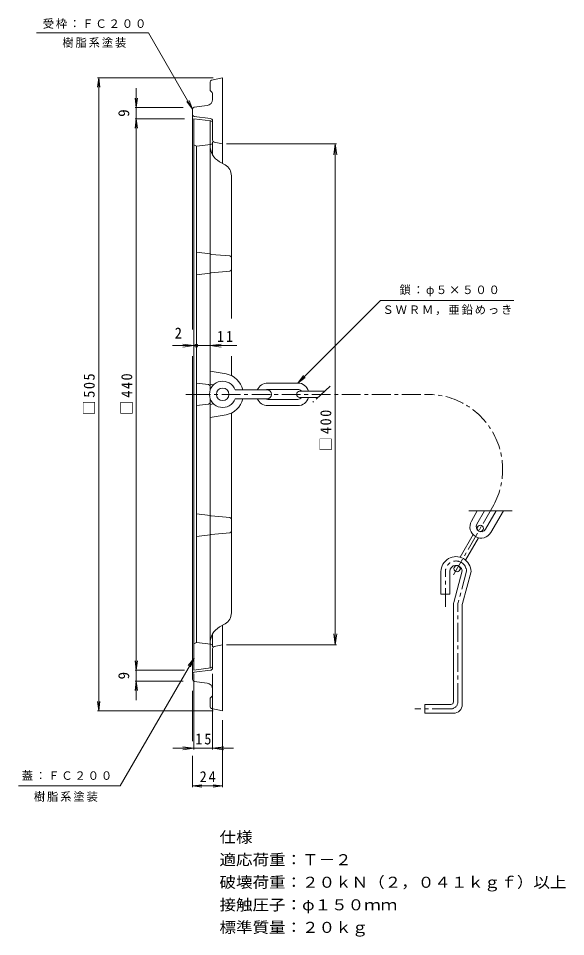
# Model space of a CAD drawing. Units: millimetres, scale not verified. Extents: x -535 to 527, y -404 to 403.
# Drawn here: x 90 to 527, y -330 to 403 of the extents above; entities that cross this region are included whole.
import ezdxf
from ezdxf.enums import TextEntityAlignment as Align

# ---------------------------------------------------------------- set-up
doc = ezdxf.new("R2010")
doc.units = ezdxf.units.MM
doc.header["$LTSCALE"] = 3
doc.header["$PDMODE"] = 32
doc.header["$PDSIZE"] = 2.4
doc.linetypes.add('CHAIN1', pattern=[8, 5, -1, 1, -1])
for name, color, linetype, lineweight in [('0-0', 3, 'Continuous', 18), ('0-1', 2, 'Continuous', 18), ('0-2', 6, 'Continuous', 9), ('0-4', 7, 'Continuous', 18), ('0-E', 7, 'Continuous', 18)]:
    doc.layers.add(name, color=color, linetype=linetype, lineweight=lineweight)
doc.styles.add('ＭＳ ゴシック', font='')
doc.styles.get('ＭＳ ゴシック').set_extended_font_data('MS Gothic')

msp = doc.modelspace()

# ---------------------------------------------------------------- linework, layer by layer
at = {"layer": '0-0'}
for p, q in [((230.337, 322.689), (244.02, 321.009)), ((230.337, 322.689), (230.337, -117.311)), ((243.337, 321.093), (243.337, 105.891)), ((230.337, 301.739), (232.337, 300.739)), ((232.337, 300.739), (244.02, 302.174)), ((232.337, 300.739), (232.337, -95.361)), ((245.337, 304.189), (245.337, 293.866)), ((250.837, 288.359), (255.337, 285.761)), ((260.337, 277.101), (260.337, 163.123)), ((232.337, 216.089), (243.337, 214.739)), ((244.139, 214.418), (258.969, 213.11)), ((232.337, 198.089), (243.337, 199.44)), ((244.139, 199.76), (258.969, 201.068)), ((260.337, 133.12), (260.337, 117.631)), ((243.337, 121.189), (256.181, 118.942)), ((232.337, 111.689), (242.02, 110.5)), ((243.337, 110.689), (246.041, 110.24)), ((243.337, 99.487), (243.337, -115.715)), ((232.337, 93.689), (242.02, 94.878)), ((243.337, 94.689), (246.041, 95.138)), ((243.337, 84.189), (256.181, 86.436)), ((260.337, 87.748), (260.337, -71.722)), ((232.337, 7.289), (243.337, 5.939)), ((244.139, 5.618), (258.969, 4.31)), ((232.337, -10.711), (243.337, -9.36)), ((244.139, -9.04), (258.969, -7.732)), ((250.837, -82.981), (255.337, -80.383)), ((245.337, -98.811), (245.337, -88.488)), ((230.337, -96.361), (232.337, -95.361)), ((232.337, -95.361), (244.02, -96.795)), ((230.337, -117.311), (244.02, -115.631))]:
    msp.add_line(p, q, dxfattribs=at)
for centre, radius, start, end in [((243.837, 319.52), 1.5, 0, 82.99966), ((258.337, 301.349), 15, 180, 239.99998), ((243.837, 303.662), 1.5, 277.00034, 0), ((250.337, 277.101), 10, 0, 60.00015), ((244.271, 215.913), 1.5, 231.51138, 264.95685), ((258.837, 211.616), 1.5, 0, 84.95685), ((244.271, 198.266), 1.5, 95.04315, 128.48862), ((258.837, 202.563), 1.5, 275.04315, 0), ((253.337, 102.689), 16.5, 12.24657, 80.07664), ((241.837, 109.011), 1.5, 0, 82.99966), ((241.837, 96.367), 1.5, 277.00034, 0), ((253.337, 102.689), 16.5, 279.92336, 347.75369), ((244.271, 7.113), 1.5, 231.51138, 264.95685), ((258.837, 2.816), 1.5, 0, 84.95685), ((258.837, -6.237), 1.5, 275.04315, 0), ((244.271, -10.534), 1.5, 95.04315, 128.48862), ((250.337, -71.722), 10, 299.99985, 0), ((258.337, -95.971), 15, 120.00002, 180), ((243.837, -98.284), 1.5, 0, 82.99966), ((243.837, -114.142), 1.5, 277.00034, 0)]:
    msp.add_arc(centre, radius, start, end, dxfattribs=at)
at = {"layer": '0-1'}
for p, q in [((243.337, 345.811), (243.337, 351.96)), ((244.543, 353.43), (253.337, 355.189)), ((253.337, 355.189), (253.337, 286.916)), ((244.898, 343.629), (243.777, 344.75)), ((245.337, 338.103), (245.337, 342.568)), ((229.337, 154.329), (229.337, 330.365)), ((240.957, 333.142), (230.651, 331.853)), ((243.585, 322.908), (230.651, 324.525)), ((245.337, 320.924), (245.337, 305.434)), ((246.561, 303.96), (253.337, 302.689)), ((229.337, 133.12), (229.337, -124.987)), ((253.337, -149.811), (253.337, -81.537)), ((245.337, -115.545), (245.337, -100.056)), ((246.561, -98.582), (253.337, -97.311)), ((243.585, -117.53), (230.651, -119.147)), ((240.957, -127.763), (230.651, -126.475)), ((244.898, -138.25), (243.777, -139.372)), ((245.337, -132.725), (245.337, -137.19)), ((243.337, -140.432), (243.337, -146.581)), ((244.543, -148.052), (253.337, -149.811))]:
    msp.add_line(p, q, dxfattribs=at)
at = {"layer": '0-1', "linetype": 'CHAIN1'}
msp.add_line((224, 102.689), (229.337, 102.689), dxfattribs=at)
at = {"layer": '0-1'}
for centre, radius, start, end in [((244.837, 351.96), 1.5, 101.30968, 180), ((244.837, 345.811), 1.5, 180, 225.00023), ((240.337, 338.103), 5, 277.12512, 0), ((243.837, 342.568), 1.5, 0, 45.00023), ((230.837, 330.365), 1.5, 97.12497, 180), ((230.837, 326.013), 1.5, 180.00067, 262.87503), ((243.337, 320.924), 2, 0, 82.87468), ((246.837, 305.434), 1.5, 180, 259.38058), ((246.837, -100.056), 1.5, 100.61942, 180), ((243.337, -115.545), 2, 277.12532, 0), ((230.837, -120.635), 1.5, 97.12497, 179.99933), ((230.837, -124.987), 1.5, 180, 262.87503), ((240.337, -132.725), 5, 0, 82.87488), ((243.837, -137.19), 1.5, 314.99977, 0), ((244.837, -140.432), 1.5, 134.99977, 180), ((244.837, -146.581), 1.5, 180, 258.69032)]:
    msp.add_arc(centre, radius, start, end, dxfattribs=at)
at = {"layer": '0-2'}
for p, q in [((289.337, 111.689), (313.337, 111.689)), ((289.337, 106.689), (313.337, 106.689)), ((314.837, 105.189), (334.837, 105.189)), ((289.337, 98.689), (313.337, 98.689)), ((314.837, 100.189), (329.481, 100.189)), ((289.337, 93.689), (313.337, 93.689)), ((484.682, 9.603), (449.96, 9.603)), ((456.798, 9.603), (452.102, 1.469)), ((462.572, 9.603), (456.432, -1.031)), ((471.809, 9.603), (463.361, -5.031)), ((477.583, 9.603), (467.691, -7.531)), ((456.17, -4.485), (456.982, -3.08)), ((460.5, -6.985), (461.312, -5.58)), ((443.028, -27.248), (453.408, -9.268)), ((447.451, -29.587), (457.739, -11.768)), ((438.481, -35.123), (439.234, -33.819)), ((442.812, -37.623), (443.817, -35.881)), ((427.752, -56.792), (427.752, -38.792)), ((434.752, -56.792), (434.752, -38.792)), ((444.699, -38.067), (437.922, -63.359)), ((451.751, -38.792), (444.922, -64.281)), ((434.752, -56.792), (427.752, -56.792)), ((437.751, -142.792), (437.751, -64.653)), ((444.751, -144.792), (444.751, -65.575)), ((414.751, -151.792), (414.751, -144.792)), ((435.751, -144.792), (414.751, -144.792)), ((437.751, -151.792), (414.751, -151.792))]:
    msp.add_line(p, q, dxfattribs=at)
at = {"layer": '0-2', "linetype": 'CHAIN1'}
for p, q in [((228.589, 102.689), (417.011, 102.689)), ((339.143, 109.209), (325.42, 96.398)), ((468.972, 12.689), (437.765, -41.364)), ((431.252, -67.023), (431.252, -38.792)), ((448.241, -38.37), (441.302, -64.265)), ((441.252, -142.792), (441.252, -64.653)), ((435.751, -148.292), (406.78, -148.292))]:
    msp.add_line(p, q, dxfattribs=at)
at = {"layer": '0-2', "color": 4, "lineweight": 18}
for p, q in [((263.237, 106.189), (288.837, 106.189)), ((263.237, 99.189), (288.837, 99.189))]:
    msp.add_line(p, q, dxfattribs=at)
msp.add_circle((253.337, 102.689), 5, dxfattribs=at)
at = {"layer": '0-2'}
for centre in [(459.146, -4.33), (440.646, -36.373)]:
    msp.add_circle(centre, 2.5, dxfattribs=at)
at = {"layer": '0-2', "color": 4, "lineweight": 18}
for centre, radius, start, end in [((253.337, 102.689), 10.5, 19.47118, 340.52882), ((288.837, 102.689), 3.5, 270, 90)]:
    msp.add_arc(centre, radius, start, end, dxfattribs=at)
at = {"layer": '0-2'}
for centre, radius, start, end in [((289.337, 102.689), 9, 90, 157.1138), ((313.337, 102.689), 9, 16.12759, 90), ((289.337, 102.689), 4, 89.99962, 118.95245), ((314.837, 102.689), 2.5, 90, 270), ((313.337, 102.689), 4, 38.68221, 90), ((289.337, 102.689), 9, 202.88445, 270), ((289.337, 102.689), 4, 241.04118, 270.00038), ((313.337, 102.689), 9, 269.99983, 343.87241), ((313.337, 102.689), 4, 270, 321.31779), ((459.896, -3.031), 9, 150, 330), ((459.896, -3.031), 4, 150, 330), ((439.752, -38.792), 12, 359.99998, 180), ((439.752, -38.792), 5, 8.33247, 180), ((442.752, -64.653), 5, 165, 180), ((449.752, -65.575), 5, 165, 180), ((435.751, -142.792), 2, 270, 0), ((437.751, -144.792), 7, 270, 0)]:
    msp.add_arc(centre, radius, start, end, dxfattribs=at)
at = {"layer": '0-2', "linetype": 'CHAIN1'}
for centre, radius, start, end in [((417.011, 42.689), 60, 329.99995, 90), ((439.752, -38.792), 8.5, 2.84383, 180), ((442.752, -64.653), 1.5, 165, 180), ((435.751, -142.792), 5.5, 270, 0)]:
    msp.add_arc(centre, radius, start, end, dxfattribs=at)
at = {"layer": '0-4'}
for p, q in [((154.337, 355.189), (153.358, 347.753)), ((245.837, 355.189), (153.437, 355.189)), ((154.337, -149.811), (154.337, 355.189)), ((154.337, 355.189), (155.316, 347.753)), ((184.337, -141.323), (184.337, 347.043)), ((184.337, 331.689), (183.358, 339.125)), ((184.337, 331.689), (185.316, 339.125)), ((221.837, 331.689), (183.437, 331.689)), ((184.337, 322.689), (183.358, 315.253)), ((222.837, 322.689), (183.437, 322.689)), ((184.337, 322.689), (185.316, 315.253)), ((256.337, 302.689), (344.237, 302.689)), ((343.337, 302.689), (342.163, 293.766)), ((343.337, -97.311), (343.337, 302.689)), ((343.337, 302.689), (344.512, 293.766)), ((264.787, 141.573), (213.356, 141.573)), ((230.337, 141.573), (221.414, 142.748)), ((230.337, 141.573), (221.414, 140.398)), ((243.337, 141.573), (252.26, 142.748)), ((243.337, 141.573), (252.26, 140.398)), ((343.337, -97.311), (342.163, -88.388)), ((343.337, -97.311), (344.512, -88.388)), ((256.337, -97.311), (344.237, -97.311)), ((184.337, -117.311), (183.358, -109.875)), ((184.337, -117.311), (185.316, -109.875)), ((222.837, -117.311), (183.437, -117.311)), ((230.337, -120.311), (230.337, -180.711)), ((245.337, -120.311), (245.337, -180.711)), ((184.337, -126.311), (183.358, -133.747)), ((221.837, -126.311), (183.437, -126.311)), ((184.337, -126.311), (185.316, -133.747)), ((229.337, -133.811), (229.337, -174.156)), ((154.337, -149.811), (153.358, -142.375)), ((154.337, -149.811), (155.316, -142.375)), ((245.837, -149.811), (153.437, -149.811)), ((253.337, -157.311), (253.337, -210.711)), ((261.989, -179.811), (213.455, -179.811)), ((230.337, -179.811), (221.414, -178.636)), ((230.337, -179.811), (221.414, -180.986)), ((245.337, -179.811), (254.26, -178.636)), ((245.337, -179.811), (254.26, -180.986)), ((229.337, -185.876), (229.337, -210.711)), ((229.337, -209.811), (236.773, -208.832)), ((229.337, -209.811), (253.337, -209.811)), ((229.337, -209.811), (236.773, -210.79)), ((253.337, -209.811), (245.901, -208.832)), ((253.337, -209.811), (245.901, -210.79))]:
    msp.add_line(p, q, dxfattribs=at)
msp.add_point((232.337, 141.573), dxfattribs=at)
at = {"layer": '0-E'}
for p, q in [((104.72, 391.189), (194.22, 391.189)), ((229.337, 330.365), (194.22, 391.189)), ((229.337, 330.365), (226.467, 337.294)), ((229.337, 330.365), (224.772, 336.315)), ((313.337, 111.689), (317.903, 117.639)), ((313.337, 111.689), (319.287, 116.255)), ((230.494, -107.754), (225.928, -113.704)), ((230.494, -107.754), (227.624, -114.683))]:
    msp.add_line(p, q, dxfattribs=at)
for points in [[(313.337, 111.689), (379.337, 177.689), (485.877, 177.689)], [(230.494, -107.754), (171.571, -209.811), (90.134, -209.811)]]:
    msp.add_lwpolyline(points, dxfattribs=at)

# ---------------------------------------------------------------- texts
at = {"layer": '0-4', "color": 2, "style": 'ＭＳ ゴシック'}
for p in [(181.337, 324.189), (181.337, -124.811)]:
    msp.add_text('9', height=8.798, rotation=90, dxfattribs=at).set_placement(p, align=Align.BOTTOM_LEFT)
msp.add_text('2', height=8.798, dxfattribs=at).set_placement((214.941, 144.573), align=Align.BOTTOM_LEFT)
at = {"layer": '0-4', "color": 2, "char_height": 8.798, "attachment_point": 7, "style": 'ＭＳ ゴシック'}
for s, insert in [('\\T1.27;\\W0.95;11', (248.803, 144.573)), ('\\T1.27;\\W0.95;15', (231.462, -176.811)), ('\\T1.27;\\W0.95;24', (234.962, -206.811))]:
    msp.add_mtext(s, dxfattribs=dict(at, insert=insert))
at = {"layer": '0-4', "color": 2, "char_height": 8.798, "attachment_point": 7, "rotation": 90, "style": 'ＭＳ ゴシック'}
for s, insert in [('\\T1.21;\\W0.95;□505', (151.337, 86.189)), ('\\T1.21;\\W0.95;□440', (181.337, 86.189)), ('\\T1.21;\\W0.95;□400', (340.337, 57.172))]:
    msp.add_mtext(s, dxfattribs=dict(at, insert=insert))
at = {"layer": '0-E', "color": 2, "style": 'ＭＳ ゴシック', "width": 1.1}
for s, p in [('仕様', (250.814, -257.736)), ('適応荷重：Ｔ－２', (250.814, -275.736)), ('破壊荷重：２０ｋＮ（２，０４１ｋｇｆ）以上', (250.814, -293.736)), ('接触圧子：φ１５０ｍｍ', (250.814, -311.736)), ('標準質量：２０ｋｇ', (250.814, -329.736))]:
    msp.add_text(s, height=8.798, dxfattribs=at).set_placement(p, align=Align.BOTTOM_LEFT)
at = {"layer": '0-E', "char_height": 6.598, "attachment_point": 7, "style": 'ＭＳ ゴシック'}
for s, insert in [('\\T1.17;受枠：ＦＣ２００', (109.611, 394.436)), ('\\T1.17;樹脂系塗装', (125.264, 379.273)), ('\\T1.17;鎖：φ５×５００', (394.659, 180.932)), ('\\T1.17;ＳＷＲＭ，亜鉛めっき', (381.024, 165.885)), ('\\T1.17;蓋：ＦＣ２００', (92.902, -205.357)), ('\\T1.17;樹脂系塗装', (102.501, -222.49))]:
    msp.add_mtext(s, dxfattribs=dict(at, insert=insert))

doc.saveas('drawing.dxf')
